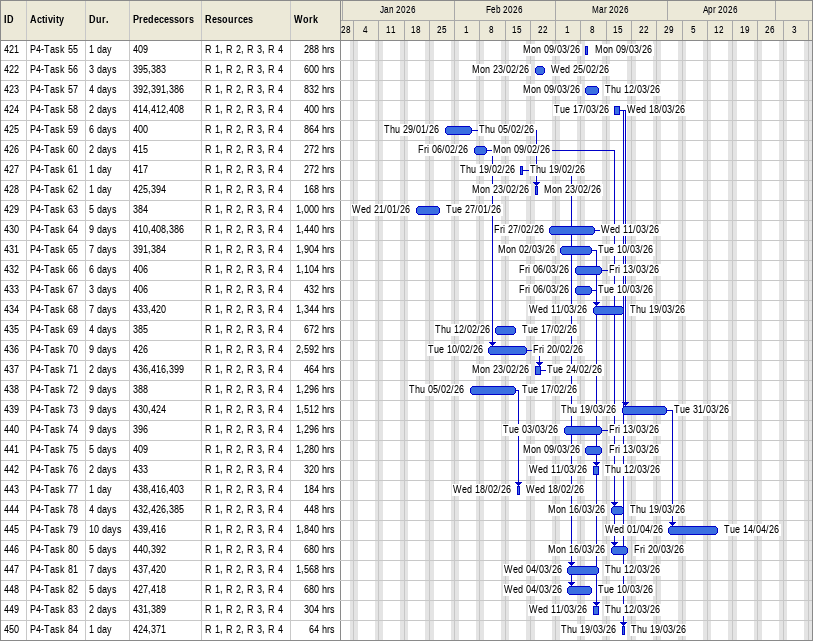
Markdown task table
| ID | Task | Duration | Start | Finish | Predecessors | Resources | Work (h) |
|---|---|---|---|---|---|---|---|
| 421 | P4-Task 55 | 1d | 2026-03-09 | 2026-03-09 | 409 | R 1, R 2, R 3, R 4 | 288 |
| 422 | P4-Task 56 | 3d | 2026-02-23 | 2026-02-25 | 395, 383 | R 1, R 2, R 3, R 4 | 600 |
| 423 | P4-Task 57 | 4d | 2026-03-09 | 2026-03-12 | 392, 391, 386 | R 1, R 2, R 3, R 4 | 832 |
| 424 | P4-Task 58 | 2d | 2026-03-17 | 2026-03-18 | 414, 412, 408 | R 1, R 2, R 3, R 4 | 400 |
| 425 | P4-Task 59 | 6d | 2026-01-29 | 2026-02-05 | 400 | R 1, R 2, R 3, R 4 | 864 |
| 426 | P4-Task 60 | 2d | 2026-02-06 | 2026-02-09 | 415 | R 1, R 2, R 3, R 4 | 272 |
| 427 | P4-Task 61 | 1d | 2026-02-19 | 2026-02-19 | 417 | R 1, R 2, R 3, R 4 | 272 |
| 428 | P4-Task 62 | 1d | 2026-02-23 | 2026-02-23 | 425, 394 | R 1, R 2, R 3, R 4 | 168 |
| 429 | P4-Task 63 | 5d | 2026-01-21 | 2026-01-27 | 384 | R 1, R 2, R 3, R 4 | 1000 |
| 430 | P4-Task 64 | 9d | 2026-02-27 | 2026-03-11 | 410, 408, 386 | R 1, R 2, R 3, R 4 | 1440 |
| 431 | P4-Task 65 | 7d | 2026-03-02 | 2026-03-10 | 391, 384 | R 1, R 2, R 3, R 4 | 1904 |
| 432 | P4-Task 66 | 6d | 2026-03-06 | 2026-03-13 | 406 | R 1, R 2, R 3, R 4 | 1104 |
| 433 | P4-Task 67 | 3d | 2026-03-06 | 2026-03-10 | 406 | R 1, R 2, R 3, R 4 | 432 |
| 434 | P4-Task 68 | 7d | 2026-03-11 | 2026-03-19 | 433, 420 | R 1, R 2, R 3, R 4 | 1344 |
| 435 | P4-Task 69 | 4d | 2026-02-12 | 2026-02-17 | 385 | R 1, R 2, R 3, R 4 | 672 |
| 436 | P4-Task 70 | 9d | 2026-02-10 | 2026-02-20 | 426 | R 1, R 2, R 3, R 4 | 2592 |
| 437 | P4-Task 71 | 2d | 2026-02-23 | 2026-02-24 | 436, 416, 399 | R 1, R 2, R 3, R 4 | 464 |
| 438 | P4-Task 72 | 9d | 2026-02-05 | 2026-02-17 | 388 | R 1, R 2, R 3, R 4 | 1296 |
| 439 | P4-Task 73 | 9d | 2026-03-19 | 2026-03-31 | 430, 424 | R 1, R 2, R 3, R 4 | 1512 |
| 440 | P4-Task 74 | 9d | 2026-03-03 | 2026-03-13 | 396 | R 1, R 2, R 3, R 4 | 1296 |
| 441 | P4-Task 75 | 5d | 2026-03-09 | 2026-03-13 | 409 | R 1, R 2, R 3, R 4 | 1280 |
| 442 | P4-Task 76 | 2d | 2026-03-11 | 2026-03-12 | 433 | R 1, R 2, R 3, R 4 | 320 |
| 443 | P4-Task 77 | 1d | 2026-02-18 | 2026-02-18 | 438, 416, 403 | R 1, R 2, R 3, R 4 | 184 |
| 444 | P4-Task 78 | 4d | 2026-03-16 | 2026-03-19 | 432, 426, 385 | R 1, R 2, R 3, R 4 | 448 |
| 445 | P4-Task 79 | 10d | 2026-04-01 | 2026-04-14 | 439, 416 | R 1, R 2, R 3, R 4 | 1840 |
| 446 | P4-Task 80 | 5d | 2026-03-16 | 2026-03-20 | 440, 392 | R 1, R 2, R 3, R 4 | 680 |
| 447 | P4-Task 81 | 7d | 2026-03-04 | 2026-03-12 | 437, 420 | R 1, R 2, R 3, R 4 | 1568 |
| 448 | P4-Task 82 | 5d | 2026-03-04 | 2026-03-10 | 427, 418 | R 1, R 2, R 3, R 4 | 680 |
| 449 | P4-Task 83 | 2d | 2026-03-11 | 2026-03-12 | 431, 389 | R 1, R 2, R 3, R 4 | 304 |
| 450 | P4-Task 84 | 1d | 2026-03-19 | 2026-03-19 | 424, 371 | R 1, R 2, R 3, R 4 | 64 |
